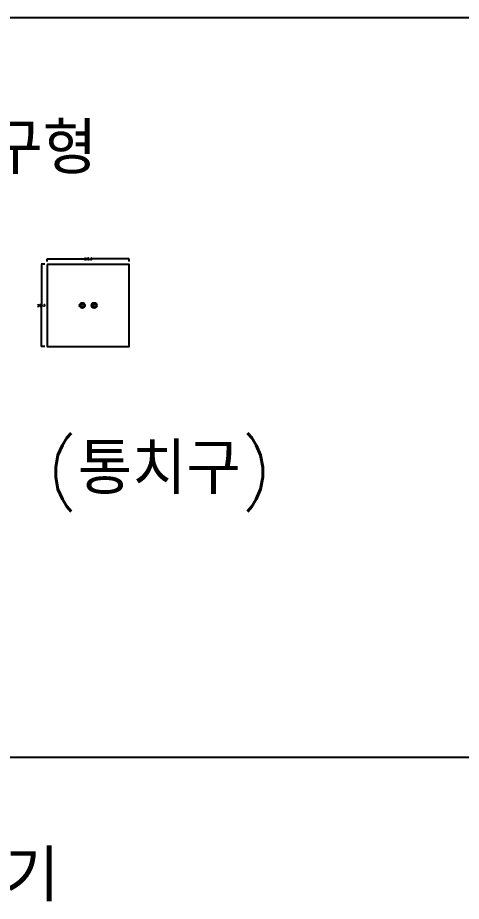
# Model space of a CAD drawing. Header units: millimetres. Extents: x 37110 to 56310, y -3510 to 5490.
# Drawn here: x 45438 to 46518, y 3340 to 5490 of the extents above; entities that cross this region are included whole.
import ezdxf

# ---------------------------------------------------------------- set-up
doc = ezdxf.new("R2010")
doc.units = ezdxf.units.MM
for name, color, linetype in [('TEXT', 3, 'Continuous'), ('볼트 구멍', 7, 'Continuous'), ('치구', 7, 'Continuous'), ('치수', 7, 'Continuous')]:
    doc.layers.add(name, color=color, linetype=linetype)
doc.styles.get("Standard").update_dxf_attribs({"font": 'txt.shx', "bigfont": 'whgtxt.shx'})
doc.dimstyles.get("Standard").update_dxf_attribs({"dimtxt": 7, "dimasz": 0.18, "dimexe": 0.18, "dimexo": 0.0625, "dimgap": 0.09, "dimtad": 0, "dimtih": 1, "dimtoh": 1, "dimdec": 1, "dimzin": 0, "dimdsep": 46, "dimtxsty": 'Standard', "dimcen": 0.09, "dimadec": 0, "dimazin": 0, "dimtfac": 1, "dimtdec": 1, "dimtofl": 0, "dimtmove": 0, "dimatfit": 3, "dimfxl": 0, "dimtolj": 1, "dimtzin": 0, "dimarcsym": 0})

# ---------------------------------------------------------------- blocks, each defined once
blk = doc.blocks.new('*D2348')
at = {"layer": 'Defpoints', "color": 0, "linetype": 'Continuous'}
for p in [(45504.9, 4890), (45496, 4690), (45504.9, 4690)]:
    blk.add_point(p, dxfattribs=at)
at = {"layer": '치수', "color": 0, "linetype": 'Continuous', "lineweight": -2}
for p, q in [((45504.8, 4890), (45495.8, 4890)), ((45496, 4889.8), (45496, 4792.6)), ((45496, 4690.2), (45496, 4787.4)), ((45504.8, 4690), (45495.8, 4690))]:
    blk.add_line(p, q, dxfattribs=at)
at = {"layer": '치수', "color": 0, "linetype": 'Continuous'}
for points in [[(45495.9, 4889.8), (45496, 4889.8), (45496, 4890)], [(45495.9, 4690.2), (45496, 4690.2), (45496, 4690)]]:
    blk.add_solid(points, dxfattribs=at)
at = {"layer": '치수', "color": 0, "linetype": 'Continuous', "insert": (45496, 4790), "char_height": 5, "attachment_point": 5}
blk.add_mtext('\\A1;200.0', dxfattribs=at)
blk = doc.blocks.new('*D2349')
at = {"layer": 'Defpoints', "color": 0, "linetype": 'Continuous'}
for p in [(45710, 4903), (45510, 4897.1), (45710, 4897.1)]:
    blk.add_point(p, dxfattribs=at)
at = {"layer": '치수', "color": 0, "linetype": 'Continuous', "lineweight": -2}
for p, q in [((45510, 4897.2), (45510, 4903.2)), ((45510.2, 4903), (45601.2, 4903)), ((45709.8, 4903), (45618.8, 4903)), ((45710, 4897.2), (45710, 4903.2))]:
    blk.add_line(p, q, dxfattribs=at)
at = {"layer": '치수', "color": 0, "linetype": 'Continuous'}
for points in [[(45510.2, 4903), (45510.2, 4903), (45510, 4903)], [(45709.8, 4903), (45709.8, 4903), (45710, 4903)]]:
    blk.add_solid(points, dxfattribs=at)
at = {"layer": '치수', "color": 0, "linetype": 'Continuous', "insert": (45610, 4903), "char_height": 5, "attachment_point": 5}
blk.add_mtext('\\A1;200.0', dxfattribs=at)

msp = doc.modelspace()

# ---------------------------------------------------------------- linework, layer by layer
at = {"color": 6}
for p, q in [((56310, 5490), (37110, 5490)), ((56310, 3690), (37110, 3690))]:
    msp.add_line(p, q, dxfattribs=at)
at = {"layer": '볼트 구멍', "color": 6}
for centre in [(45595.5, 4790), (45624.5, 4790)]:
    msp.add_circle(centre, 6.5, dxfattribs=at)
at = {"layer": '볼트 구멍', "color": 3}
for centre in [(45595.5, 4790), (45624.5, 4790)]:
    msp.add_circle(centre, 3.25, dxfattribs=at)
at = {"layer": '치구'}
msp.add_lwpolyline([(45510.25, 4889.75), (45510.25, 4690.25), (45709.75, 4690.25), (45709.75, 4889.75)], close=True, dxfattribs=at)

# ---------------------------------------------------------------- texts
at = {"layer": 'TEXT', "linetype": 'Continuous'}
for s, p in [('거산 - 2층 구형', (44389.767, 5109.701)), ('거산 - 2층  신형 (통치구)', (44044.826, 4330.618)), ('목림 - 파주 1호기', (44164.926, 3340.198))]:
    msp.add_text(s, height=125, dxfattribs=at).set_placement(p)

# ---------------------------------------------------------------- dimensions: what is measured, and where the dimension line sits
at = {"layer": '치수', "color": 4, "linetype": 'Continuous'}
dim = msp.add_linear_dim(base=(45710, 4902.99), p1=(45510, 4897.107), p2=(45710, 4897.107), dimstyle='Standard', override={"dimtxt": 5}, dxfattribs=at)
dim.commit()
dim.dimension.update_dxf_attribs({"geometry": '*D2349', "text_midpoint": (45610, 4902.99)})
dim = msp.add_linear_dim(base=(45495.954, 4690), p1=(45504.859, 4890), p2=(45504.859, 4690), angle=90, dimstyle='Standard', override={"dimtxt": 5}, dxfattribs=at)
dim.commit()
dim.dimension.update_dxf_attribs({"geometry": '*D2348', "text_midpoint": (45495.954, 4790)})

doc.saveas('drawing.dxf')
